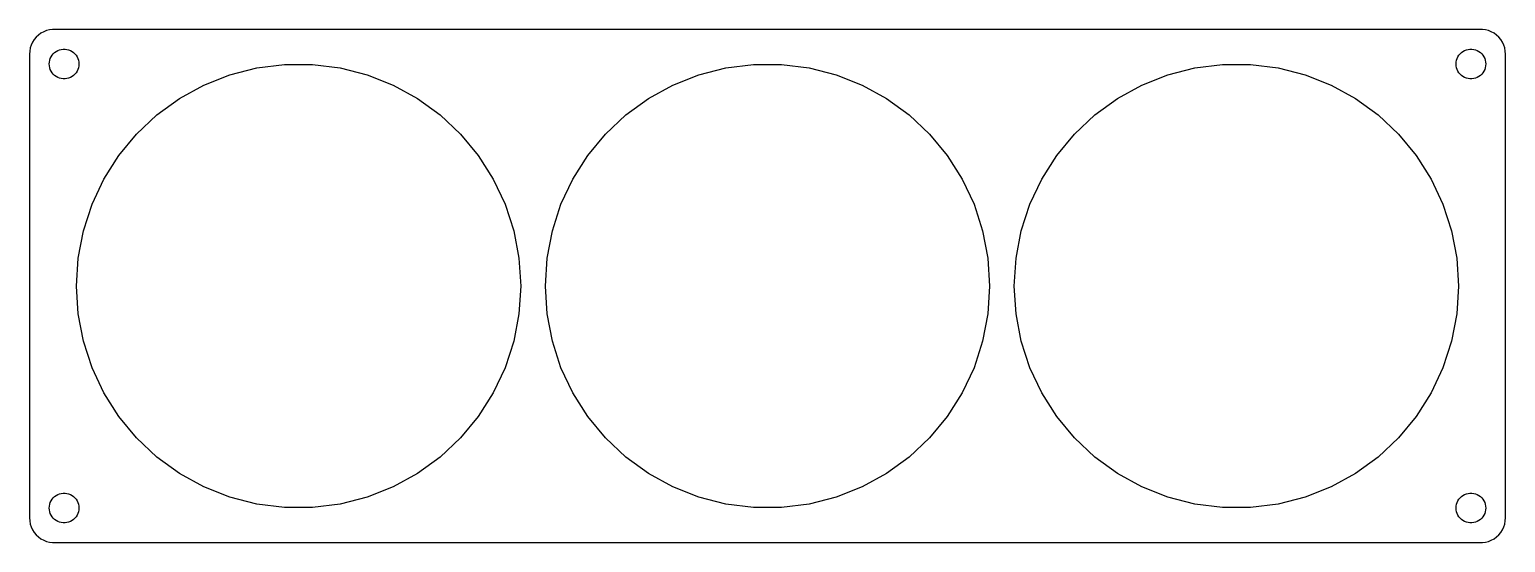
# Model space of a CAD drawing. Header units: metres. Extents: x -150 to 150, y -52 to 52.
import ezdxf

# ---------------------------------------------------------------- set-up
doc = ezdxf.new("R2010")
doc.units = ezdxf.units.M

msp = doc.modelspace()

# ---------------------------------------------------------------- linework, layer by layer
for p, q in [((-147.687, 50.8526), (-148.145, 50.4227)), ((-147.179, 51.2216), (-147.687, 50.8526)), ((-146.629, 51.5241), (-147.179, 51.2216)), ((-146.045, 51.7553), (-146.629, 51.5241)), ((-145.437, 51.9114), (-146.045, 51.7553)), ((-144.814, 51.9901), (-145.437, 51.9114)), ((144.814, 51.9901), (-144.814, 51.9901)), ((145.437, 51.9114), (144.814, 51.9901)), ((146.045, 51.7553), (145.437, 51.9114)), ((146.629, 51.5241), (146.045, 51.7553)), ((147.179, 51.2216), (146.629, 51.5241)), ((147.687, 50.8526), (147.179, 51.2216)), ((148.145, 50.4227), (147.687, 50.8526)), ((-149.343, 48.2434), (-149.461, 47.6267)), ((-149.149, 48.8406), (-149.343, 48.2434)), ((-148.882, 49.4088), (-149.149, 48.8406)), ((-148.545, 49.9389), (-148.882, 49.4088)), ((-148.145, 50.4227), (-148.545, 49.9389)), ((-143.777, 47.7145), (-143.427, 47.8532)), ((-143.427, 47.8532), (-143.062, 47.9469)), ((-143.062, 47.9469), (-142.688, 47.9941)), ((-142.688, 47.9941), (-142.312, 47.9941)), ((-142.312, 47.9941), (-141.938, 47.9469)), ((-141.938, 47.9469), (-141.573, 47.8532)), ((-141.573, 47.8532), (-141.223, 47.7145)), ((141.223, 47.7145), (141.573, 47.8532)), ((141.573, 47.8532), (141.938, 47.9469)), ((141.938, 47.9469), (142.312, 47.9941)), ((142.312, 47.9941), (142.688, 47.9941)), ((142.688, 47.9941), (143.062, 47.9469)), ((143.062, 47.9469), (143.427, 47.8532)), ((143.427, 47.8532), (143.777, 47.7145)), ((148.545, 49.9389), (148.145, 50.4227)), ((148.882, 49.4088), (148.545, 49.9389)), ((149.149, 48.8406), (148.882, 49.4088)), ((149.343, 48.2434), (149.149, 48.8406)), ((149.461, 47.6267), (149.343, 48.2434)), ((-149.461, 47.6267), (-149.5, 47)), ((-149.5, 47), (-149.5, -47)), ((-145.5, 45), (-145.476, 45.376)), ((-145.476, 44.624), (-145.5, 45)), ((-145.476, 45.376), (-145.406, 45.7461)), ((-145.406, 45.7461), (-145.289, 46.1044)), ((-145.289, 46.1044), (-145.129, 46.4453)), ((-145.129, 46.4453), (-144.927, 46.7634)), ((-144.927, 46.7634), (-144.687, 47.0536)), ((-144.687, 47.0536), (-144.412, 47.3115)), ((-144.412, 47.3115), (-144.107, 47.533)), ((-144.107, 47.533), (-143.777, 47.7145)), ((-141.223, 47.7145), (-140.893, 47.533)), ((-140.893, 47.533), (-140.588, 47.3115)), ((-140.588, 47.3115), (-140.313, 47.0536)), ((-140.313, 47.0536), (-140.073, 46.7634)), ((-140.073, 46.7634), (-139.871, 46.4453)), ((-139.871, 46.4453), (-139.711, 46.1044)), ((-139.711, 46.1044), (-139.594, 45.7461)), ((-139.594, 45.7461), (-139.524, 45.376)), ((-139.524, 45.376), (-139.5, 45)), ((-139.5, 45), (-139.524, 44.624)), ((-103.432, 44.2029), (-97.8256, 44.9112)), ((-97.8256, 44.9112), (-92.1744, 44.9112)), ((-92.1744, 44.9112), (-86.5678, 44.2029)), ((-8.43214, 44.2029), (-2.82556, 44.9112)), ((-2.82556, 44.9112), (2.82556, 44.9112)), ((2.82556, 44.9112), (8.43214, 44.2029)), ((86.5678, 44.2029), (92.1744, 44.9112)), ((92.1744, 44.9112), (97.8256, 44.9112)), ((97.8256, 44.9112), (103.432, 44.2029)), ((139.5, 45), (139.524, 45.376)), ((139.524, 44.624), (139.5, 45)), ((139.524, 45.376), (139.594, 45.7461)), ((139.594, 45.7461), (139.711, 46.1044)), ((139.711, 46.1044), (139.871, 46.4453)), ((139.871, 46.4453), (140.073, 46.7634)), ((140.073, 46.7634), (140.313, 47.0536)), ((140.313, 47.0536), (140.588, 47.3115)), ((140.588, 47.3115), (140.893, 47.533)), ((140.893, 47.533), (141.223, 47.7145)), ((143.777, 47.7145), (144.107, 47.533)), ((144.107, 47.533), (144.412, 47.3115)), ((144.412, 47.3115), (144.687, 47.0536)), ((144.687, 47.0536), (144.927, 46.7634)), ((144.927, 46.7634), (145.129, 46.4453)), ((145.129, 46.4453), (145.289, 46.1044)), ((145.289, 46.1044), (145.406, 45.7461)), ((145.406, 45.7461), (145.476, 45.376)), ((145.476, 45.376), (145.5, 45)), ((145.5, 45), (145.476, 44.624)), ((149.5, 47), (149.461, 47.6267)), ((149.5, -47), (149.5, 47)), ((-145.406, 44.2539), (-145.476, 44.624)), ((-145.289, 43.8956), (-145.406, 44.2539)), ((-145.129, 43.5547), (-145.289, 43.8956)), ((-144.927, 43.2366), (-145.129, 43.5547)), ((-144.687, 42.9464), (-144.927, 43.2366)), ((-144.412, 42.6885), (-144.687, 42.9464)), ((-144.107, 42.467), (-144.412, 42.6885)), ((-143.777, 42.2855), (-144.107, 42.467)), ((-143.427, 42.1468), (-143.777, 42.2855)), ((-143.062, 42.0531), (-143.427, 42.1468)), ((-142.688, 42.0059), (-143.062, 42.0531)), ((-142.312, 42.0059), (-142.688, 42.0059)), ((-141.938, 42.0531), (-142.312, 42.0059)), ((-141.573, 42.1468), (-141.938, 42.0531)), ((-141.223, 42.2855), (-141.573, 42.1468)), ((-140.893, 42.467), (-141.223, 42.2855)), ((-140.588, 42.6885), (-140.893, 42.467)), ((-140.313, 42.9464), (-140.588, 42.6885)), ((-140.073, 43.2366), (-140.313, 42.9464)), ((-139.871, 43.5547), (-140.073, 43.2366)), ((-139.711, 43.8956), (-139.871, 43.5547)), ((-139.594, 44.2539), (-139.711, 43.8956)), ((-139.524, 44.624), (-139.594, 44.2539)), ((-114.16, 40.7172), (-108.906, 42.7975)), ((-108.906, 42.7975), (-103.432, 44.2029)), ((-86.5678, 44.2029), (-81.0942, 42.7975)), ((-81.0942, 42.7975), (-75.8399, 40.7172)), ((-19.1601, 40.7172), (-13.9058, 42.7975)), ((-13.9058, 42.7975), (-8.43214, 44.2029)), ((8.43214, 44.2029), (13.9058, 42.7975)), ((13.9058, 42.7975), (19.1601, 40.7172)), ((75.8399, 40.7172), (81.0942, 42.7975)), ((81.0942, 42.7975), (86.5678, 44.2029)), ((103.432, 44.2029), (108.906, 42.7975)), ((108.906, 42.7975), (114.16, 40.7172)), ((139.594, 44.2539), (139.524, 44.624)), ((139.711, 43.8956), (139.594, 44.2539)), ((139.871, 43.5547), (139.711, 43.8956)), ((140.073, 43.2366), (139.871, 43.5547)), ((140.313, 42.9464), (140.073, 43.2366)), ((140.588, 42.6885), (140.313, 42.9464)), ((140.893, 42.467), (140.588, 42.6885)), ((141.223, 42.2855), (140.893, 42.467)), ((141.573, 42.1468), (141.223, 42.2855)), ((141.938, 42.0531), (141.573, 42.1468)), ((142.312, 42.0059), (141.938, 42.0531)), ((142.688, 42.0059), (142.312, 42.0059)), ((143.062, 42.0531), (142.688, 42.0059)), ((143.427, 42.1468), (143.062, 42.0531)), ((143.777, 42.2855), (143.427, 42.1468)), ((144.107, 42.467), (143.777, 42.2855)), ((144.412, 42.6885), (144.107, 42.467)), ((144.687, 42.9464), (144.412, 42.6885)), ((144.927, 43.2366), (144.687, 42.9464)), ((145.129, 43.5547), (144.927, 43.2366)), ((145.289, 43.8956), (145.129, 43.5547)), ((145.406, 44.2539), (145.289, 43.8956)), ((145.476, 44.624), (145.406, 44.2539)), ((-119.112, 37.9948), (-114.16, 40.7172)), ((-75.8399, 40.7172), (-70.8878, 37.9948)), ((-24.1122, 37.9948), (-19.1601, 40.7172)), ((19.1601, 40.7172), (24.1122, 37.9948)), ((70.8878, 37.9948), (75.8399, 40.7172)), ((114.16, 40.7172), (119.112, 37.9948)), ((-123.684, 34.6731), (-119.112, 37.9948)), ((-70.8878, 37.9948), (-66.3159, 34.6731)), ((-28.6841, 34.6731), (-24.1122, 37.9948)), ((24.1122, 37.9948), (28.6841, 34.6731)), ((66.3159, 34.6731), (70.8878, 37.9948)), ((119.112, 37.9948), (123.684, 34.6731)), ((-127.804, 30.8046), (-123.684, 34.6731)), ((-66.3159, 34.6731), (-62.1964, 30.8046)), ((-32.8036, 30.8046), (-28.6841, 34.6731)), ((28.6841, 34.6731), (32.8036, 30.8046)), ((62.1964, 30.8046), (66.3159, 34.6731)), ((123.684, 34.6731), (127.804, 30.8046)), ((-131.406, 26.4503), (-127.804, 30.8046)), ((-62.1964, 30.8046), (-58.5942, 26.4503)), ((-36.4058, 26.4503), (-32.8036, 30.8046)), ((32.8036, 30.8046), (36.4058, 26.4503)), ((58.5942, 26.4503), (62.1964, 30.8046)), ((127.804, 30.8046), (131.406, 26.4503)), ((-134.434, 21.6789), (-131.406, 26.4503)), ((-58.5942, 26.4503), (-55.5662, 21.6789)), ((-39.4338, 21.6789), (-36.4058, 26.4503)), ((36.4058, 26.4503), (39.4338, 21.6789)), ((55.5662, 21.6789), (58.5942, 26.4503)), ((131.406, 26.4503), (134.434, 21.6789)), ((-136.84, 16.5656), (-134.434, 21.6789)), ((-55.5662, 21.6789), (-53.16, 16.5656)), ((-41.8399, 16.5656), (-39.4338, 21.6789)), ((39.4338, 21.6789), (41.8399, 16.5656)), ((53.16, 16.5656), (55.5662, 21.6789)), ((134.434, 21.6789), (136.84, 16.5656)), ((-138.586, 11.191), (-136.84, 16.5656)), ((-53.16, 16.5656), (-51.4138, 11.191)), ((-43.5862, 11.191), (-41.8399, 16.5656)), ((41.8399, 16.5656), (43.5862, 11.191)), ((51.4138, 11.191), (53.16, 16.5656)), ((136.84, 16.5656), (138.586, 11.191)), ((-139.645, 5.63998), (-138.586, 11.191)), ((-51.4138, 11.191), (-50.3548, 5.63998)), ((-44.6452, 5.63998), (-43.5862, 11.191)), ((43.5862, 11.191), (44.6452, 5.63998)), ((50.3548, 5.63998), (51.4138, 11.191)), ((138.586, 11.191), (139.645, 5.63998)), ((-140, 0), (-139.645, 5.63998)), ((-50.3548, 5.63998), (-50, 0)), ((-45, 0), (-44.6452, 5.63998)), ((44.6452, 5.63998), (45, 0)), ((50, 0), (50.3548, 5.63998)), ((139.645, 5.63998), (140, 0)), ((-139.645, -5.63998), (-140, 0)), ((-50, 0), (-50.3548, -5.63998)), ((-44.6452, -5.63998), (-45, 0)), ((45, 0), (44.6452, -5.63998)), ((50.3548, -5.63998), (50, 0)), ((140, 0), (139.645, -5.63998)), ((-138.586, -11.191), (-139.645, -5.63998)), ((-50.3548, -5.63998), (-51.4138, -11.191)), ((-43.5862, -11.191), (-44.6452, -5.63998)), ((44.6452, -5.63998), (43.5862, -11.191)), ((51.4138, -11.191), (50.3548, -5.63998)), ((139.645, -5.63998), (138.586, -11.191)), ((-136.84, -16.5656), (-138.586, -11.191)), ((-51.4138, -11.191), (-53.16, -16.5656)), ((-41.8399, -16.5656), (-43.5862, -11.191)), ((43.5862, -11.191), (41.8399, -16.5656)), ((53.16, -16.5656), (51.4138, -11.191)), ((138.586, -11.191), (136.84, -16.5656)), ((-134.434, -21.6789), (-136.84, -16.5656)), ((-53.16, -16.5656), (-55.5662, -21.6789)), ((-39.4338, -21.6789), (-41.8399, -16.5656)), ((41.8399, -16.5656), (39.4338, -21.6789)), ((55.5662, -21.6789), (53.16, -16.5656)), ((136.84, -16.5656), (134.434, -21.6789)), ((-131.406, -26.4503), (-134.434, -21.6789)), ((-55.5662, -21.6789), (-58.5942, -26.4503)), ((-36.4058, -26.4503), (-39.4338, -21.6789)), ((39.4338, -21.6789), (36.4058, -26.4503)), ((58.5942, -26.4503), (55.5662, -21.6789)), ((134.434, -21.6789), (131.406, -26.4503)), ((-127.804, -30.8046), (-131.406, -26.4503)), ((-58.5942, -26.4503), (-62.1964, -30.8046)), ((-32.8036, -30.8046), (-36.4058, -26.4503)), ((36.4058, -26.4503), (32.8036, -30.8046)), ((62.1964, -30.8046), (58.5942, -26.4503)), ((131.406, -26.4503), (127.804, -30.8046)), ((-123.684, -34.6731), (-127.804, -30.8046)), ((-62.1964, -30.8046), (-66.3159, -34.6731)), ((-28.6841, -34.6731), (-32.8036, -30.8046)), ((32.8036, -30.8046), (28.6841, -34.6731)), ((66.3159, -34.6731), (62.1964, -30.8046)), ((127.804, -30.8046), (123.684, -34.6731)), ((-119.112, -37.9948), (-123.684, -34.6731)), ((-66.3159, -34.6731), (-70.8878, -37.9948)), ((-24.1122, -37.9948), (-28.6841, -34.6731)), ((28.6841, -34.6731), (24.1122, -37.9948)), ((70.8878, -37.9948), (66.3159, -34.6731)), ((123.684, -34.6731), (119.112, -37.9948)), ((-114.16, -40.7172), (-119.112, -37.9948)), ((-70.8878, -37.9948), (-75.8399, -40.7172)), ((-19.1601, -40.7172), (-24.1122, -37.9948)), ((24.1122, -37.9948), (19.1601, -40.7172)), ((75.8399, -40.7172), (70.8878, -37.9948)), ((119.112, -37.9948), (114.16, -40.7172)), ((-108.906, -42.7975), (-114.16, -40.7172)), ((-75.8399, -40.7172), (-81.0942, -42.7975)), ((-13.9058, -42.7975), (-19.1601, -40.7172)), ((19.1601, -40.7172), (13.9058, -42.7975)), ((81.0942, -42.7975), (75.8399, -40.7172)), ((114.16, -40.7172), (108.906, -42.7975)), ((-145.5, -45), (-145.476, -44.624)), ((-145.476, -44.624), (-145.406, -44.2539)), ((-145.406, -44.2539), (-145.289, -43.8956)), ((-145.289, -43.8956), (-145.129, -43.5547)), ((-145.129, -43.5547), (-144.927, -43.2366)), ((-144.927, -43.2366), (-144.687, -42.9464)), ((-144.687, -42.9464), (-144.412, -42.6885)), ((-144.412, -42.6885), (-144.107, -42.467)), ((-144.107, -42.467), (-143.777, -42.2855)), ((-143.777, -42.2855), (-143.427, -42.1468)), ((-143.427, -42.1468), (-143.062, -42.0531)), ((-143.062, -42.0531), (-142.688, -42.0059)), ((-142.688, -42.0059), (-142.312, -42.0059)), ((-142.312, -42.0059), (-141.938, -42.0531)), ((-141.938, -42.0531), (-141.573, -42.1468)), ((-141.573, -42.1468), (-141.223, -42.2855)), ((-141.223, -42.2855), (-140.893, -42.467)), ((-140.893, -42.467), (-140.588, -42.6885)), ((-140.588, -42.6885), (-140.313, -42.9464)), ((-140.313, -42.9464), (-140.073, -43.2366)), ((-140.073, -43.2366), (-139.871, -43.5547)), ((-139.871, -43.5547), (-139.711, -43.8956)), ((-139.711, -43.8956), (-139.594, -44.2539)), ((-139.594, -44.2539), (-139.524, -44.624)), ((-139.524, -44.624), (-139.5, -45)), ((-103.432, -44.2029), (-108.906, -42.7975)), ((-97.8256, -44.9112), (-103.432, -44.2029)), ((-86.5678, -44.2029), (-92.1744, -44.9112)), ((-81.0942, -42.7975), (-86.5678, -44.2029)), ((-8.43214, -44.2029), (-13.9058, -42.7975)), ((-2.82556, -44.9112), (-8.43214, -44.2029)), ((8.43214, -44.2029), (2.82556, -44.9112)), ((13.9058, -42.7975), (8.43214, -44.2029)), ((86.5678, -44.2029), (81.0942, -42.7975)), ((92.1744, -44.9112), (86.5678, -44.2029)), ((103.432, -44.2029), (97.8256, -44.9112)), ((108.906, -42.7975), (103.432, -44.2029)), ((139.5, -45), (139.524, -44.624)), ((139.524, -44.624), (139.594, -44.2539)), ((139.594, -44.2539), (139.711, -43.8956)), ((139.711, -43.8956), (139.871, -43.5547)), ((139.871, -43.5547), (140.073, -43.2366)), ((140.073, -43.2366), (140.313, -42.9464)), ((140.313, -42.9464), (140.588, -42.6885)), ((140.588, -42.6885), (140.893, -42.467)), ((140.893, -42.467), (141.223, -42.2855)), ((141.223, -42.2855), (141.573, -42.1468)), ((141.573, -42.1468), (141.938, -42.0531)), ((141.938, -42.0531), (142.312, -42.0059)), ((142.312, -42.0059), (142.688, -42.0059)), ((142.688, -42.0059), (143.062, -42.0531)), ((143.062, -42.0531), (143.427, -42.1468)), ((143.427, -42.1468), (143.777, -42.2855)), ((143.777, -42.2855), (144.107, -42.467)), ((144.107, -42.467), (144.412, -42.6885)), ((144.412, -42.6885), (144.687, -42.9464)), ((144.687, -42.9464), (144.927, -43.2366)), ((144.927, -43.2366), (145.129, -43.5547)), ((145.129, -43.5547), (145.289, -43.8956)), ((145.289, -43.8956), (145.406, -44.2539)), ((145.406, -44.2539), (145.476, -44.624)), ((145.476, -44.624), (145.5, -45)), ((-149.5, -47), (-149.461, -47.6267)), ((-149.461, -47.6267), (-149.343, -48.2434)), ((-145.476, -45.376), (-145.5, -45)), ((-145.406, -45.7461), (-145.476, -45.376)), ((-145.289, -46.1044), (-145.406, -45.7461)), ((-145.129, -46.4453), (-145.289, -46.1044)), ((-144.927, -46.7634), (-145.129, -46.4453)), ((-144.687, -47.0536), (-144.927, -46.7634)), ((-144.412, -47.3115), (-144.687, -47.0536)), ((-144.107, -47.533), (-144.412, -47.3115)), ((-143.777, -47.7145), (-144.107, -47.533)), ((-143.427, -47.8532), (-143.777, -47.7145)), ((-141.223, -47.7145), (-141.573, -47.8532)), ((-140.893, -47.533), (-141.223, -47.7145)), ((-140.588, -47.3115), (-140.893, -47.533)), ((-140.313, -47.0536), (-140.588, -47.3115)), ((-140.073, -46.7634), (-140.313, -47.0536)), ((-139.871, -46.4453), (-140.073, -46.7634)), ((-139.711, -46.1044), (-139.871, -46.4453)), ((-139.594, -45.7461), (-139.711, -46.1044)), ((-139.524, -45.376), (-139.594, -45.7461)), ((-139.5, -45), (-139.524, -45.376)), ((-92.1744, -44.9112), (-97.8256, -44.9112)), ((2.82556, -44.9112), (-2.82556, -44.9112)), ((97.8256, -44.9112), (92.1744, -44.9112)), ((139.524, -45.376), (139.5, -45)), ((139.594, -45.7461), (139.524, -45.376)), ((139.711, -46.1044), (139.594, -45.7461)), ((139.871, -46.4453), (139.711, -46.1044)), ((140.073, -46.7634), (139.871, -46.4453)), ((140.313, -47.0536), (140.073, -46.7634)), ((140.588, -47.3115), (140.313, -47.0536)), ((140.893, -47.533), (140.588, -47.3115)), ((141.223, -47.7145), (140.893, -47.533)), ((141.573, -47.8532), (141.223, -47.7145)), ((143.777, -47.7145), (143.427, -47.8532)), ((144.107, -47.533), (143.777, -47.7145)), ((144.412, -47.3115), (144.107, -47.533)), ((144.687, -47.0536), (144.412, -47.3115)), ((144.927, -46.7634), (144.687, -47.0536)), ((145.129, -46.4453), (144.927, -46.7634)), ((145.289, -46.1044), (145.129, -46.4453)), ((145.406, -45.7461), (145.289, -46.1044)), ((145.476, -45.376), (145.406, -45.7461)), ((145.5, -45), (145.476, -45.376)), ((149.343, -48.2434), (149.461, -47.6267)), ((149.461, -47.6267), (149.5, -47)), ((-149.343, -48.2434), (-149.149, -48.8406)), ((-149.149, -48.8406), (-148.882, -49.4088)), ((-148.882, -49.4088), (-148.545, -49.9389)), ((-148.545, -49.9389), (-148.145, -50.4227)), ((-148.145, -50.4227), (-147.687, -50.8526)), ((-143.062, -47.9469), (-143.427, -47.8532)), ((-142.688, -47.9941), (-143.062, -47.9469)), ((-142.312, -47.9941), (-142.688, -47.9941)), ((-141.938, -47.9469), (-142.312, -47.9941)), ((-141.573, -47.8532), (-141.938, -47.9469)), ((141.938, -47.9469), (141.573, -47.8532)), ((142.312, -47.9941), (141.938, -47.9469)), ((142.688, -47.9941), (142.312, -47.9941)), ((143.062, -47.9469), (142.688, -47.9941)), ((143.427, -47.8532), (143.062, -47.9469)), ((147.687, -50.8526), (148.145, -50.4227)), ((148.145, -50.4227), (148.545, -49.9389)), ((148.545, -49.9389), (148.882, -49.4088)), ((148.882, -49.4088), (149.149, -48.8406)), ((149.149, -48.8406), (149.343, -48.2434)), ((-147.687, -50.8526), (-147.179, -51.2216)), ((-147.179, -51.2216), (-146.629, -51.5241)), ((-146.629, -51.5241), (-146.045, -51.7553)), ((-146.045, -51.7553), (-145.437, -51.9114)), ((-145.437, -51.9114), (-144.814, -51.9901)), ((-144.814, -51.9901), (144.814, -51.9901)), ((144.814, -51.9901), (145.437, -51.9114)), ((145.437, -51.9114), (146.045, -51.7553)), ((146.045, -51.7553), (146.629, -51.5241)), ((146.629, -51.5241), (147.179, -51.2216)), ((147.179, -51.2216), (147.687, -50.8526))]:
    msp.add_line(p, q)

doc.saveas('drawing.dxf')
